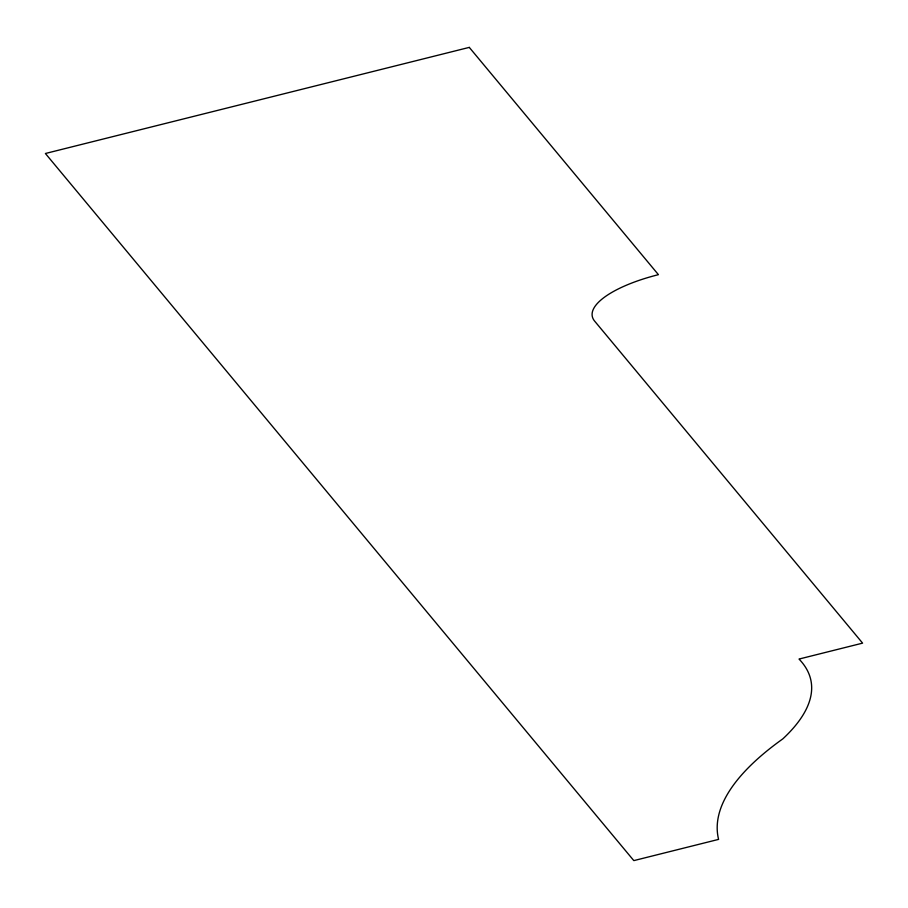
<?xml version="1.0" encoding="UTF-8"?>
<svg xmlns="http://www.w3.org/2000/svg" width="908" height="908" viewBox="0 0 908 908"><rect width="100%" height="100%" fill="white"/><g stroke="black" fill="none" stroke-linecap="round" stroke-linejoin="round"><path stroke-width="1.36" d="M469.288 47.386L45.4 153.497L633.818 860.614L718.591 839.389A442.605 145.552 -10.6 0 1 782.821 738.874A340.909 112.115 -10.6 0 0 799.017 659.06L862.6 643.136L594.661 321.148A88.689 29.169 -10.6 0 1 658.425 274.67L469.288 47.386"/></g></svg>
